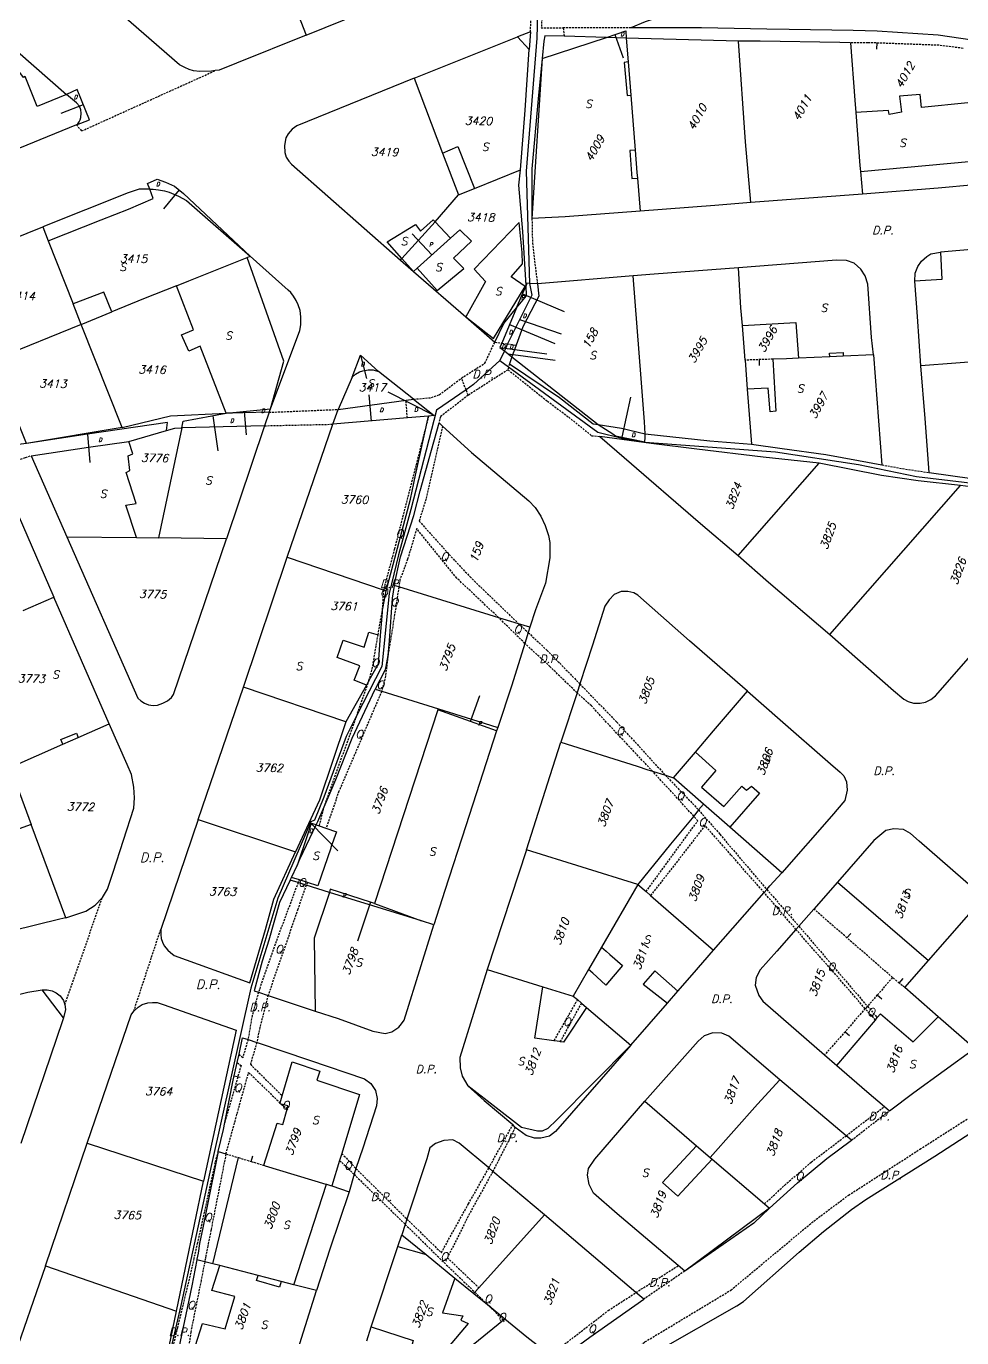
# Model space of a CAD drawing. Extents: x -334462 to -332769, y -29481 to -26664.
# Drawn here: x -333886.1 to -333769.2, y -29087.1 to -28923.2 of the extents above; entities that cross this region are included whole.
import ezdxf
from ezdxf.enums import TextEntityAlignment as Align

# ---------------------------------------------------------------- set-up
doc = ezdxf.new("R2010")
doc.units = 0
doc.header["$MEASUREMENT"] = 0
doc.linetypes.add('HIDDEN', pattern=[0.375, 0.25, -0.125])
for name, color, linetype in [('17', 7, 'CONTINUOUS'), ('18', 7, 'CONTINUOUS'), ('DP$DIVIDING$LINE', 7, 'CONTINUOUS'), ('EASEMENT$BOUNDA$', 7, 'CONTINUOUS'), ('ENC$$ST$$A$$TEXT', 7, 'CONTINUOUS'), ('ENCRO$$AREA$TEXT', 7, 'CONTINUOUS'), ('ENCROACHED$WALL', 7, 'CONTINUOUS'), ('MAP$SHEET$BOUND$', 7, 'CONTINUOUS'), ('PARCEL$BOUNDARY', 7, 'CONTINUOUS'), ('PARCEL$NUMBER', 7, 'CONTINUOUS'), ('STRUC$$FOOTPRINT', 7, 'CONTINUOUS')]:
    doc.layers.add(name, color=color, linetype=linetype)
doc.styles.add('ITALICT', font='ITALICT', dxfattribs={"height": 0.2})

msp = doc.modelspace()

# ---------------------------------------------------------------- linework, layer by layer
at = {"layer": '17', "color": 1, "linetype": 'Continuous'}
msp.add_line((-333776.99, -29042.79), (-333776.51, -29042.21), dxfattribs=at)
at = {"layer": '18', "color": 1, "linetype": 'Continuous'}
for p, q in [((-333779.79, -28925.34), (-333779.82, -28926.09)), ((-333794.49, -28964.9), (-333794.47, -28965.65)), ((-333783.52, -29037.14), (-333783.03, -29036.58)), ((-333779.73, -29044.27), (-333779.17, -29044.77)), ((-333783.76, -29048.86), (-333783.2, -29049.35)), ((-333860.08, -29054.37), (-333859.34, -29054.53)), ((-333857.97, -29065.07), (-333857.75, -29064.36))]:
    msp.add_line(p, q, dxfattribs=at)
at = {"layer": 'DP$DIVIDING$LINE', "color": 2, "linetype": 'HIDDEN'}
for p, q in [((-333818.98, -28923.45), (-333818.85, -28924.49)), ((-333810.51, -28923.46), (-333818.98, -28923.45)), ((-333827.51, -28962.7), (-333826.65, -28962.83)), ((-333826.65, -28962.83), (-333825.94, -28962.93)), ((-333825.94, -28962.93), (-333824.85, -28963.09)), ((-333825.87, -28966.17), (-333830.84, -28969.35)), ((-333825.79, -28965.81), (-333825.87, -28966.17)), ((-333825.7, -28965.41), (-333825.79, -28965.81)), ((-333831.11, -28968.67), (-333831.69, -28967.2)), ((-333830.84, -28969.35), (-333831.11, -28968.67)), ((-333855.7, -28971.48), (-333847.09, -28971.12)), ((-333838.45, -28972.19), (-333838.61, -28969.98)), ((-333856.3, -28973.16), (-333847.76, -28972.97)), ((-333843.24, -29004.99), (-333844.81, -29009.4)), ((-333844.81, -29009.4), (-333848.96, -29021.05)), ((-333789.89, -29036.1), (-333793.86, -29031.48)), ((-333793.54, -29031.1), (-333789.52, -29035.68)), ((-333783.63, -29061.86), (-333778.84, -29058.2)), ((-333782.96, -29062.42), (-333778.21, -29058.73)), ((-333828.27, -29065.89), (-333825.26, -29060.47)), ((-333844.87, -29065.96), (-333838.5, -29072.27)), ((-333845.11, -29066.68), (-333838.72, -29072.93)), ((-333809.89, -29081.45), (-333804.6, -29078.09)), ((-333803.79, -29078.78), (-333808.91, -29082.28))]:
    msp.add_line(p, q, dxfattribs=at)
at = {"layer": 'DP$DIVIDING$LINE', "color": 30, "linetype": 'HIDDEN'}
for p, q in [((-333881.24, -29045.47), (-333876.55, -29032.08)), ((-333872.63, -29046.3), (-333869.26, -29036.08))]:
    msp.add_line(p, q, dxfattribs=at)
at = {"layer": 'DP$DIVIDING$LINE', "color": 2, "linetype": 'HIDDEN'}
for points in [[(-333820.75, -28900.41), (-333820.65, -28905.9), (-333820.84, -28909.58), (-333821.56, -28920.39), (-333821.71, -28923.44), (-333818.98, -28923.45)], [(-333823.08, -28923.96), (-333822.72, -28917.3), (-333822.61, -28913.05)], [(-333822.88, -28947.28), (-333822.82, -28950.36), (-333822.2, -28955.41)], [(-333831.69, -28967.2), (-333828.76, -28965.34), (-333827.51, -28962.7)], [(-333825.87, -28966.17), (-333820.95, -28970.08), (-333818.29, -28972.09), (-333815.42, -28974.4), (-333814.39, -28974.5)], [(-333837.68, -28969.85), (-333835.44, -28969.64), (-333834.46, -28969.28), (-333832.32, -28967.69), (-333831.69, -28967.2)], [(-333830.84, -28969.35), (-333834.32, -28972.03), (-333834.49, -28972.81)], [(-333889.61, -28978.28), (-333886.16, -28977.12), (-333885.45, -28976.9)], [(-333779.17, -28978.04), (-333776.56, -28978.51), (-333773.23, -28979.02)], [(-333858.1, -29138.85), (-333850.14, -29132.88), (-333842.95, -29121.5), (-333839.68, -29116.38), (-333831.86, -29106.17), (-333822.81, -29098.81), (-333808.76, -29087.61), (-333798.03, -29081.15), (-333787.67, -29072.52), (-333783.33, -29069.29), (-333774.4, -29063.54), (-333767.31, -29059.01), (-333759.41, -29054.11), (-333749.33, -29046.7), (-333745, -29040.67), (-333740.39, -29034.14), (-333732.14, -29023.55), (-333726.84, -29016.83), (-333722.21, -29015.21), (-333721.49, -29011.53), (-333719.13, -29005.06), (-333710.67, -28993.6), (-333706.39, -28989.92)], [(-333823.34, -28999), (-333820.99, -29001.22), (-333816.89, -29005.41)], [(-333817.25, -29006.52), (-333820.62, -29003.26), (-333823.77, -29000.35)], [(-333857.05, -29043.92), (-333857.84, -29046.86), (-333858.35, -29049.84)], [(-333855.85, -29044.32), (-333856.88, -29048.33), (-333857.26, -29050.21)], [(-333824.97, -29060.84), (-333826.99, -29064.8), (-333827.77, -29066.31)], [(-333862.09, -29063.83), (-333862.47, -29065.2), (-333864.23, -29073.28), (-333864.68, -29075.26), (-333865.12, -29077.2), (-333865.62, -29079.4), (-333867.17, -29085.82), (-333867.52, -29087.28), (-333869.07, -29093.68), (-333869.24, -29094.39), (-333869.99, -29097.47)]]:
    msp.add_lwpolyline(points, dxfattribs=at)
at = {"layer": 'DP$DIVIDING$LINE', "color": 30, "linetype": 'HIDDEN'}
msp.add_lwpolyline([(-333879.8, -28935.55), (-333879.14, -28936.33), (-333862.45, -28928.79)], dxfattribs=at)
at = {"layer": 'EASEMENT$BOUNDA$', "color": 3, "linetype": 'HIDDEN'}
for p, q in [((-333841.43, -28993.66), (-333841.61, -28996.45)), ((-333842.11, -28999.27), (-333841.61, -28996.45)), ((-333823.77, -29000.35), (-333827.03, -28997.14)), ((-333824.54, -28997.9), (-333823.34, -28999)), ((-333802.67, -29021.93), (-333807.8, -29016.33)), ((-333806.2, -29016.83), (-333802.05, -29021.16)), ((-333848.96, -29021.05), (-333849.48, -29023.16)), ((-333851.94, -29029.9), (-333852.1, -29030.24)), ((-333850.93, -29030.22), (-333851.08, -29030.56)), ((-333789.52, -29035.68), (-333780.97, -29045.69)), ((-333817.2, -29044.86), (-333820.15, -29050)), ((-333819.33, -29050.11), (-333816.68, -29045.31)), ((-333779.96, -29047.42), (-333781.24, -29045.99)), ((-333780.97, -29045.69), (-333779.74, -29047.09)), ((-333854.2, -29057.9), (-333853.48, -29058.52)), ((-333846.62, -29064.08), (-333844.87, -29065.96)), ((-333846.91, -29064.94), (-333845.11, -29066.68)), ((-333830, -29081.42), (-333828.24, -29083.13)), ((-333828.24, -29083.13), (-333826.45, -29084.88))]:
    msp.add_line(p, q, dxfattribs=at)
for points in [[(-333835.8, -28971.97), (-333840.06, -28988.55), (-333841.43, -28993.66)], [(-333834.04, -28973.22), (-333836.12, -28982.32), (-333836.98, -28985.07), (-333832.49, -28990.04), (-333830.62, -28992.03), (-333824.54, -28997.9)], [(-333827.03, -28997.14), (-333832.28, -28992.19), (-333837.28, -28986.01), (-333838.41, -28989.83), (-333839.37, -28992.39), (-333839.51, -28993.3)], [(-333839.51, -28993.3), (-333840.04, -28996.76), (-333840.87, -29001.85)], [(-333843.24, -29004.99), (-333842.84, -29003.55), (-333842.11, -28999.27)], [(-333840.87, -29001.85), (-333841.17, -29004.42), (-333841.65, -29006.31)], [(-333816.89, -29005.41), (-333812.28, -29010.19), (-333806.2, -29016.83)], [(-333841.65, -29006.31), (-333845.47, -29015.26), (-333846.99, -29018.81), (-333848.62, -29023.45)], [(-333807.8, -29016.33), (-333810.99, -29012.96), (-333815.46, -29008.16), (-333817.25, -29006.52)], [(-333808.62, -29031.36), (-333805.33, -29026.84), (-333802.16, -29022.52), (-333802.67, -29021.93)], [(-333802.05, -29021.16), (-333799.4, -29024.2), (-333793.54, -29031.1)], [(-333793.86, -29031.48), (-333798.01, -29026.79), (-333801.27, -29023.1), (-333805.82, -29029), (-333808.07, -29031.84)], [(-333852.1, -29030.24), (-333854.84, -29037.59), (-333857.05, -29043.92)], [(-333851.08, -29030.56), (-333852.13, -29033.57), (-333855.85, -29044.32)], [(-333781.24, -29045.99), (-333785.54, -29041.03), (-333789.89, -29036.1)], [(-333858.35, -29049.84), (-333859.02, -29052.14), (-333859.48, -29051.65)], [(-333857.26, -29050.21), (-333858.06, -29052.93), (-333854.09, -29056.86)], [(-333859.71, -29052.7), (-333859.23, -29053.1), (-333861.26, -29060.19)], [(-333861.11, -29064.12), (-333858.28, -29053.95), (-333854.35, -29057.76)], [(-333793.82, -29070.38), (-333791.3, -29068.04), (-333787.98, -29065.15), (-333783.63, -29061.86)], [(-333861.11, -29064.12), (-333862.98, -29073.63), (-333863.38, -29075.63), (-333863.61, -29076.85), (-333863.68, -29077.19), (-333863.74, -29077.47), (-333863.76, -29077.6)], [(-333838.5, -29072.27), (-333834.2, -29076.47), (-333830.81, -29070.37), (-333828.27, -29065.89)], [(-333827.77, -29066.31), (-333830.68, -29071.59), (-333833.45, -29077.1), (-333829.5, -29080.86)], [(-333838.72, -29072.93), (-333834.39, -29077.19), (-333830, -29081.42)], [(-333863.76, -29077.6), (-333864.22, -29079.94), (-333865.51, -29086.39), (-333865.85, -29088.91)], [(-333820.58, -29089.28), (-333813.35, -29083.7), (-333809.89, -29081.45)]]:
    msp.add_lwpolyline(points, dxfattribs=at)
at = {"layer": 'ENC$$ST$$A$$TEXT', "color": 1, "linetype": 'Continuous'}
for p, q in [((-333812.52, -28924.28), (-333811.49, -28927.21)), ((-333878.95, -28933.05), (-333881.75, -28934.13)), ((-333866.97, -28943.69), (-333868.92, -28946.04)), ((-333835.38, -28951.81), (-333837.83, -28949.18)), ((-333824.04, -28956.67), (-333818.87, -28958.89)), ((-333825.67, -28960.51), (-333820.01, -28962.9)), ((-333824.42, -28959.89), (-333819.23, -28961.66)), ((-333844.29, -28964.33), (-333843.54, -28967.26)), ((-333826.88, -28963.38), (-333821.02, -28964.17)), ((-333825.85, -28964.16), (-333819.99, -28964.96)), ((-333842.93, -28972.57), (-333843.21, -28969.31)), ((-333835.09, -28971.87), (-333840.85, -28968.96)), ((-333811.59, -28974.59), (-333810.51, -28969.58)), ((-333862.75, -28971.91), (-333862.13, -28976.29)), ((-333858.85, -28971.38), (-333858.57, -28974.29)), ((-333850.45, -29022.85), (-333847.15, -29026.25)), ((-333843.07, -29032.68), (-333844.66, -29037.54))]:
    msp.add_line(p, q, dxfattribs=at)
at = {"layer": 'ENCRO$$AREA$TEXT', "color": 5, "linetype": 'Continuous'}
for p, q in [((-333878.42, -28974.22), (-333878.11, -28977.75)), ((-333830.54, -29010.11), (-333829.39, -29006.87))]:
    msp.add_line(p, q, dxfattribs=at)
at = {"layer": 'ENCROACHED$WALL', "color": 5, "linetype": 'Continuous'}
msp.add_line((-333834.62, -29008.67), (-333834.55, -29008.53), dxfattribs=at)
msp.add_lwpolyline([(-333868.53, -28973.74), (-333868.4, -28972.74), (-333878.42, -28974.22), (-333886.04, -28975.37)], dxfattribs=at)
at = {"layer": 'MAP$SHEET$BOUND$', "color": 6, "linetype": 'Continuous'}
for p, q in [((-333825.94, -28962.93), (-333826.33, -28963.8)), ((-333826.33, -28963.8), (-333826.88, -28965.01)), ((-333826.88, -28965.01), (-333825.79, -28965.81))]:
    msp.add_line(p, q, dxfattribs=at)
for points in [[(-333815.73, -28844.11), (-333819.18, -28862.79), (-333819.81, -28865.02), (-333820.44, -28869.94), (-333821.42, -28893.6), (-333822.27, -28924.73), (-333823.61, -28941.34), (-333823.2, -28955.37)], [(-333823.2, -28955.37), (-333822.9, -28956.85), (-333825.94, -28962.93)], [(-333826.88, -28965.01), (-333830.17, -28968.02), (-333831.11, -28968.67)], [(-333825.79, -28965.81), (-333814.65, -28973.98), (-333811.59, -28974.73), (-333808.79, -28975.22), (-333792.46, -28976.42), (-333782.09, -28977.99), (-333774.82, -28979.51), (-333764.67, -28980.71), (-333750.91, -28983.3), (-333745.25, -28984.74), (-333739.09, -28986.65), (-333732.47, -28986.88), (-333726, -28985.46), (-333704.86, -28983.81), (-333703.4, -28983.42), (-333701.76, -28982.57)], [(-333831.11, -28968.67), (-333834.79, -28971.22), (-333838.01, -28983.61), (-333839.54, -28989.27), (-333840.72, -28994.1), (-333841.65, -29003.24), (-333844.81, -29009.4)], [(-333844.81, -29009.4), (-333846.09, -29011.99), (-333848.9, -29019.58), (-333850.04, -29022.42), (-333850.51, -29022.65), (-333854.65, -29032.2), (-333857.99, -29043.41), (-333862.91, -29065.44), (-333866.76, -29083.05), (-333868.92, -29092.4), (-333869.67, -29094.87), (-333873.89, -29104.3), (-333875.12, -29108.09)]]:
    msp.add_lwpolyline(points, dxfattribs=at)
at = {"layer": 'PARCEL$BOUNDARY', "color": 7, "linetype": 'Continuous'}
for p, q in [((-333855.8, -28912.17), (-333851.1, -28924.35)), ((-333851.1, -28924.35), (-333838.75, -28919.36)), ((-333889.21, -28924.6), (-333881.02, -28931.76)), ((-333837.58, -28929.72), (-333824.67, -28924.58)), ((-333823.08, -28923.96), (-333824.67, -28924.58)), ((-333823.08, -28923.96), (-333823.24, -28926.17)), ((-333813.55, -28924.65), (-333818.85, -28924.49)), ((-333811.1, -28924.72), (-333813.55, -28924.65)), ((-333797.06, -28925.12), (-333811.1, -28924.72)), ((-333811.1, -28924.72), (-333810.86, -28927.7)), ((-333837.58, -28929.72), (-333834.04, -28939.12)), ((-333810.53, -28931.87), (-333809.98, -28938.73)), ((-333879.8, -28935.55), (-333895.15, -28941.85)), ((-333834.04, -28939.12), (-333832.04, -28944.31)), ((-333830.07, -28943.51), (-333824.33, -28941.19)), ((-333781.84, -28941.39), (-333781.59, -28944.22)), ((-333809.7, -28942.21), (-333809.37, -28946.35)), ((-333834.96, -28947.69), (-333832.04, -28944.31)), ((-333832.04, -28944.31), (-333830.07, -28943.51)), ((-333781.59, -28944.22), (-333795.55, -28945.26)), ((-333839.14, -28952.28), (-333834.96, -28947.69)), ((-333893.43, -28952.08), (-333883.98, -28948.3)), ((-333883.98, -28948.3), (-333883.31, -28950.07)), ((-333883.31, -28950.07), (-333880.19, -28957.94)), ((-333759.22, -28950.42), (-333771.82, -28951.47)), ((-333858.48, -28952.13), (-333858.1, -28951.98)), ((-333839.32, -28952.47), (-333839.14, -28952.28)), ((-333839.32, -28952.47), (-333837.68, -28953.89)), ((-333837.68, -28953.89), (-333831.13, -28959.54)), ((-333810.25, -28954.42), (-333822.2, -28955.41)), ((-333879.22, -28960.5), (-333880.19, -28957.94)), ((-333879.22, -28960.5), (-333875.38, -28958.92)), ((-333831.13, -28959.54), (-333827.51, -28962.7)), ((-333879.22, -28960.5), (-333890.23, -28964.99)), ((-333874.09, -28973.38), (-333879.22, -28960.5)), ((-333796.23, -28964.96), (-333796.59, -28960.65)), ((-333825.38, -28964.53), (-333825.7, -28965.41)), ((-333824.85, -28963.09), (-333825.38, -28964.53)), ((-333785.64, -28964.55), (-333789.58, -28964.72)), ((-333783.99, -28964.48), (-333785.64, -28964.55)), ((-333780.21, -28964.31), (-333783.99, -28964.48)), ((-333780.21, -28964.31), (-333779.17, -28978.04)), ((-333759.23, -28964.54), (-333774.27, -28965.68)), ((-333886.04, -28975.37), (-333890.23, -28964.99)), ((-333796.23, -28964.96), (-333795.98, -28968.57)), ((-333845.35, -28967.09), (-333847.09, -28971.12)), ((-333837.68, -28969.85), (-333842.06, -28966.37)), ((-333795.98, -28968.57), (-333795.46, -28975.48)), ((-333855.7, -28971.48), (-333855.54, -28971.06)), ((-333847.09, -28971.12), (-333838.61, -28969.98)), ((-333838.61, -28969.98), (-333837.68, -28969.85)), ((-333838.45, -28972.19), (-333847.76, -28972.97)), ((-333835.8, -28971.97), (-333838.45, -28972.19)), ((-333834.49, -28972.81), (-333834.04, -28973.22)), ((-333874.09, -28973.38), (-333886.04, -28975.37)), ((-333873.23, -28975.12), (-333868.53, -28973.74)), ((-333856.3, -28973.16), (-333866.62, -28973.4)), ((-333856.3, -28973.16), (-333861.04, -28987.29)), ((-333853.45, -28989.59), (-333847.76, -28972.97)), ((-333885.45, -28976.9), (-333880.99, -28987.05)), ((-333889.22, -28979.27), (-333882.6, -28994.58)), ((-333797.13, -28989.35), (-333787.01, -28977.84)), ((-333785.66, -28999.24), (-333769.34, -28980.63)), ((-333880.99, -28987.05), (-333872.28, -28987.13)), ((-333872.28, -28987.13), (-333869.53, -28987.16)), ((-333861.04, -28987.29), (-333869.53, -28987.16)), ((-333858.93, -29005.8), (-333853.45, -28989.59)), ((-333841.61, -28996.45), (-333841.1, -28993.78)), ((-333841.43, -28993.66), (-333841.1, -28993.78)), ((-333839.51, -28993.3), (-333840.08, -28993.12)), ((-333827.03, -28997.14), (-333839.51, -28993.3)), ((-333886.47, -28996.26), (-333882.6, -28994.58)), ((-333875.71, -29010.4), (-333882.6, -28994.58)), ((-333823.13, -28998.32), (-333824.54, -28997.9)), ((-333823.34, -28999), (-333823.77, -29000.35)), ((-333823.13, -28998.32), (-333823.34, -28999)), ((-333843.55, -29005.55), (-333846.12, -29010.17)), ((-333843.24, -29004.99), (-333843.55, -29005.55)), ((-333816.89, -29005.41), (-333817.25, -29006.52)), ((-333864.6, -29022.36), (-333858.93, -29005.8)), ((-333846.12, -29010.17), (-333858.93, -29005.8)), ((-333842.45, -29006.06), (-333841.65, -29006.31)), ((-333841.65, -29006.31), (-333834.55, -29008.53)), ((-333817.25, -29006.52), (-333819.26, -29012.68)), ((-333879.56, -29012.11), (-333875.71, -29010.4)), ((-333881.48, -29012.96), (-333879.56, -29012.11)), ((-333827.15, -29010.84), (-333827.29, -29011.26)), ((-333888.06, -29015.87), (-333881.48, -29012.96)), ((-333805.18, -29017.15), (-333802.45, -29013.94)), ((-333888.06, -29015.87), (-333885.43, -29022.99)), ((-333807.8, -29016.33), (-333806.2, -29016.83)), ((-333806.2, -29016.83), (-333805.18, -29017.15)), ((-333801.45, -29020.43), (-333805.18, -29017.15)), ((-333802.05, -29021.16), (-333802.67, -29021.93)), ((-333801.45, -29020.43), (-333802.05, -29021.16)), ((-333798.16, -29023.32), (-333801.45, -29020.43)), ((-333881.13, -29034.65), (-333885.43, -29022.99)), ((-333864.6, -29022.36), (-333869.26, -29036.08)), ((-333864.6, -29022.36), (-333852.42, -29026.41)), ((-333791.67, -29029), (-333798.16, -29023.32)), ((-333823.57, -29026.12), (-333828.49, -29041.08)), ((-333809.65, -29030.46), (-333823.57, -29026.12)), ((-333852.91, -29029.59), (-333852.22, -29028.09)), ((-333853.07, -29029.94), (-333852.91, -29029.59)), ((-333852.1, -29030.24), (-333853.07, -29029.94)), ((-333784.72, -29030.19), (-333787.64, -29033.56)), ((-333851.08, -29030.56), (-333852.1, -29030.24)), ((-333848.17, -29031.46), (-333851.08, -29030.56)), ((-333836.68, -29035.03), (-333848.17, -29031.46)), ((-333809.65, -29030.46), (-333814.21, -29038.29)), ((-333809.65, -29030.46), (-333808.62, -29031.36)), ((-333808.62, -29031.36), (-333808.07, -29031.84)), ((-333800.18, -29038.69), (-333793.86, -29031.48)), ((-333793.86, -29031.48), (-333793.54, -29031.1)), ((-333835.12, -29035.51), (-333836.68, -29035.03)), ((-333787.64, -29033.56), (-333789.52, -29035.68)), ((-333789.52, -29035.68), (-333789.89, -29036.1)), ((-333814.21, -29038.29), (-333815.8, -29041.08)), ((-333776.31, -29043.35), (-333773.34, -29039.98)), ((-333828.49, -29041.08), (-333821.53, -29043.24)), ((-333815.8, -29041.08), (-333817.71, -29044.42)), ((-333821.53, -29043.24), (-333817.71, -29044.42)), ((-333857.05, -29043.92), (-333855.85, -29044.32)), ((-333855.85, -29044.32), (-333849.98, -29046.28)), ((-333817.71, -29044.42), (-333817.2, -29044.86)), ((-333817.2, -29044.86), (-333816.68, -29045.31)), ((-333805.96, -29045.3), (-333804.65, -29043.8)), ((-333772.12, -29047.01), (-333776.31, -29043.35)), ((-333816.68, -29045.31), (-333816.05, -29045.84)), ((-333816.05, -29045.84), (-333810.54, -29050.55)), ((-333810.54, -29050.55), (-333805.96, -29045.3)), ((-333780.97, -29045.69), (-333781.24, -29045.99)), ((-333767.59, -29050.96), (-333772.12, -29047.01)), ((-333858.35, -29049.84), (-333857.26, -29050.21)), ((-333859.71, -29052.7), (-333859.48, -29051.65)), ((-333786.32, -29051.77), (-333784.78, -29053.1)), ((-333783.63, -29061.86), (-333791.91, -29054.87)), ((-333808.79, -29057.53), (-333802.3, -29063.12)), ((-333778.84, -29058.2), (-333778.21, -29058.73)), ((-333824.97, -29060.84), (-333825.26, -29060.47)), ((-333883.66, -29078.12), (-333878.47, -29062.77)), ((-333878.47, -29062.77), (-333863.92, -29067.54)), ((-333782.96, -29062.42), (-333783.63, -29061.86)), ((-333862.09, -29063.83), (-333861.11, -29064.12)), ((-333802.3, -29063.12), (-333800.63, -29064.56)), ((-333800.63, -29064.56), (-333800.38, -29064.77)), ((-333856.5, -29065.52), (-333856.4, -29065.55)), ((-333844.87, -29065.96), (-333845.11, -29066.68)), ((-333827.77, -29066.31), (-333828.27, -29065.89)), ((-333800.38, -29064.77), (-333793.82, -29070.38)), ((-333867.3, -29083.77), (-333863.92, -29067.54)), ((-333845.11, -29066.68), (-333845.72, -29068.85)), ((-333821.3, -29071.75), (-333827.77, -29066.31)), ((-333847.88, -29068.13), (-333845.72, -29068.85)), ((-333793.82, -29070.38), (-333793.2, -29070.9)), ((-333838.5, -29072.27), (-333838.72, -29072.93)), ((-333829.5, -29080.86), (-333821.3, -29071.75)), ((-333809.89, -29081.45), (-333821.3, -29071.75)), ((-333839.63, -29075.7), (-333839.15, -29074.23)), ((-333838.72, -29072.93), (-333839.15, -29074.23)), ((-333839.15, -29074.23), (-333836.11, -29076.71)), ((-333842.95, -29085.75), (-333839.63, -29075.7)), ((-333863.76, -29077.6), (-333864.75, -29077.35)), ((-333862.77, -29077.85), (-333863.76, -29077.6)), ((-333836.11, -29076.71), (-333832.51, -29079.65)), ((-333883.66, -29078.12), (-333867.3, -29083.77)), ((-333861.86, -29078.09), (-333862.77, -29077.85)), ((-333857.08, -29079.33), (-333861.86, -29078.09)), ((-333854.2, -29080.07), (-333857.08, -29079.33)), ((-333803.79, -29078.78), (-333804.6, -29078.09)), ((-333852.64, -29080.47), (-333854.2, -29080.07)), ((-333849.81, -29081.21), (-333852.64, -29080.47)), ((-333832.51, -29079.65), (-333830.14, -29081.58)), ((-333830, -29081.42), (-333829.5, -29080.86)), ((-333853.41, -29092.6), (-333849.81, -29081.21)), ((-333830.14, -29081.58), (-333830, -29081.42)), ((-333830.14, -29081.58), (-333828.24, -29083.13)), ((-333808.91, -29082.28), (-333809.89, -29081.45)), ((-333828.24, -29083.13), (-333826.28, -29084.74)), ((-333843.53, -29087.5), (-333842.95, -29085.75))]:
    msp.add_line(p, q, dxfattribs=at)
at = {"layer": 'PARCEL$BOUNDARY', "color": 2, "linetype": 'HIDDEN'}
for p, q in [((-333792.78, -28964.84), (-333796.23, -28964.96)), ((-333861.11, -29064.12), (-333859.55, -29064.59))]:
    msp.add_line(p, q, dxfattribs=at)
at = {"layer": 'PARCEL$BOUNDARY', "color": 7, "linetype": 'Continuous'}
for points in [[(-333751.65, -28914.99), (-333754.01, -28915.5), (-333754.87, -28912.83), (-333757.89, -28904.2), (-333760.94, -28905.29), (-333767.29, -28907.64), (-333776.68, -28911.12), (-333786.03, -28914.56), (-333795.3, -28918), (-333805.13, -28921.49), (-333808.73, -28922.71), (-333810.51, -28923.46)], [(-333862.45, -28928.79), (-333862.92, -28928.86), (-333864.38, -28928.9), (-333865.17, -28928.82), (-333865.71, -28928.67), (-333866.25, -28928.42), (-333866.9, -28928.05), (-333875.85, -28920.32)], [(-333747.46, -28927.11), (-333753.83, -28926.29), (-333756.84, -28925.85), (-333760.99, -28925.65), (-333762.36, -28925.67), (-333763.94, -28925.56), (-333772.13, -28924.37), (-333779.75, -28923.85), (-333782.73, -28923.77), (-333790.74, -28923.67), (-333793.52, -28923.62), (-333801.68, -28923.44), (-333810.51, -28923.46)], [(-333851.1, -28924.35), (-333859.81, -28927.87), (-333861.98, -28928.72), (-333862.45, -28928.79)], [(-333818.85, -28924.49), (-333821.25, -28924.43), (-333821.4, -28925.12), (-333821.61, -28927.28)], [(-333795.55, -28945.26), (-333796.18, -28937.68), (-333797.06, -28925.12)], [(-333783.08, -28925.31), (-333784.41, -28925.27), (-333794.35, -28925.12), (-333797.06, -28925.12)], [(-333783.08, -28925.31), (-333782.53, -28932.47), (-333782.41, -28934.03)], [(-333824.33, -28941.19), (-333823.74, -28933.75), (-333823.24, -28926.17)], [(-333821.61, -28927.28), (-333822.11, -28932.3), (-333822.91, -28941.05), (-333822.88, -28947.28)], [(-333810.86, -28927.7), (-333810.69, -28929.77), (-333810.53, -28931.87)], [(-333837.58, -28929.72), (-333852.27, -28935.68), (-333852.82, -28936.11), (-333853.35, -28936.69), (-333853.63, -28937.19), (-333853.81, -28938.14), (-333853.76, -28939.02), (-333853.57, -28939.61), (-333853.26, -28940.09), (-333852.93, -28940.46), (-333839.32, -28952.47)], [(-333879.8, -28935.55), (-333879.64, -28935.43), (-333879.45, -28935.2), (-333879.33, -28934.92), (-333879.24, -28934.63), (-333879.19, -28934.12), (-333879.24, -28933.7), (-333879.42, -28933.25), (-333879.78, -28932.83), (-333881.02, -28931.76)], [(-333782.41, -28934.03), (-333781.91, -28940.63), (-333781.84, -28941.39)], [(-333809.98, -28938.73), (-333809.76, -28941.5), (-333809.7, -28942.21)], [(-333823.6, -28955.64), (-333824.01, -28948.87), (-333824.51, -28943.1), (-333824.33, -28941.19)], [(-333767.58, -28943.08), (-333772.11, -28943.46), (-333781.59, -28944.22)], [(-333870.64, -28943.61), (-333871.94, -28943.62), (-333873.32, -28944.08), (-333883.98, -28948.3)], [(-333870.64, -28943.61), (-333870.22, -28943.61), (-333869.56, -28943.69), (-333868.79, -28943.83), (-333868.22, -28943.99), (-333867.03, -28944.49), (-333866.05, -28945.03), (-333858.1, -28951.98)], [(-333809.37, -28946.35), (-333818.72, -28947.05), (-333822.88, -28947.28)], [(-333795.55, -28945.26), (-333800.02, -28945.63), (-333809.37, -28946.35)], [(-333775.05, -28955.08), (-333774.98, -28954.09), (-333774.65, -28953.25), (-333774.21, -28952.59), (-333773.55, -28952.01), (-333773.04, -28951.7), (-333771.82, -28951.47)], [(-333867.3, -28955.67), (-333865.76, -28955.06), (-333858.48, -28952.13)], [(-333855.54, -28971.06), (-333851.88, -28961.27), (-333851.76, -28960.53), (-333851.75, -28959.54), (-333851.85, -28958.74), (-333852.07, -28958.07), (-333852.32, -28957.51), (-333852.66, -28956.95), (-333853.01, -28956.53), (-333853.32, -28956.22), (-333858.1, -28951.98)], [(-333780.21, -28964.31), (-333780.47, -28962.14), (-333780.91, -28955.49), (-333781.24, -28954.43), (-333781.79, -28953.61), (-333782.63, -28952.84), (-333783.58, -28952.51), (-333784.84, -28952.46), (-333797.09, -28953.42)], [(-333797.09, -28953.42), (-333807.61, -28954.23), (-333810.25, -28954.42)], [(-333808.72, -28974.17), (-333808.83, -28972.67), (-333809.24, -28967.25), (-333810.25, -28954.42)], [(-333796.59, -28960.65), (-333796.77, -28958.43), (-333797.09, -28953.42)], [(-333867.3, -28955.67), (-333871.42, -28957.32), (-333875.38, -28958.92)], [(-333822.2, -28955.41), (-333822.02, -28956.98), (-333824.02, -28960.81), (-333824.85, -28963.09)], [(-333824.79, -28958.43), (-333823.54, -28956.91), (-333823.6, -28955.64)], [(-333774.27, -28965.68), (-333774.72, -28959.52), (-333775.05, -28955.08)], [(-333827.51, -28962.7), (-333826.4, -28960.37), (-333824.79, -28958.43)], [(-333845.35, -28967.09), (-333844.91, -28966.73), (-333844.44, -28966.44), (-333844.03, -28966.28), (-333843.34, -28966.18), (-333842.72, -28966.19), (-333842.06, -28966.37)], [(-333825.7, -28965.41), (-333819.43, -28969.62), (-333815.25, -28972.91), (-333814.59, -28973.01)], [(-333789.58, -28964.72), (-333791.08, -28964.79), (-333792.78, -28964.84)], [(-333773.23, -28979.02), (-333773.76, -28972.25), (-333774.27, -28965.68)], [(-333874.09, -28973.38), (-333868.05, -28971.91), (-333861.07, -28971.59)], [(-333855.7, -28971.48), (-333858.99, -28971.56), (-333860.29, -28971.57), (-333861.07, -28971.59)], [(-333841.1, -28993.78), (-333838.06, -28982.32), (-333837.41, -28979.32), (-333835.8, -28971.97)], [(-333840.08, -28993.12), (-333839.3, -28989.54), (-333837.65, -28984.36), (-333836.83, -28981.31), (-333835.42, -28976.21), (-333834.49, -28972.81)], [(-333868.53, -28973.74), (-333867.48, -28973.46), (-333866.62, -28973.4)], [(-333834.04, -28973.22), (-333830.42, -28976.52), (-333823.27, -28982.55), (-333822.49, -28983.36), (-333821.79, -28984.45), (-333821.21, -28985.61), (-333820.8, -28986.85), (-333820.66, -28987.75), (-333820.63, -28989.65), (-333821.18, -28992.82), (-333822.43, -28996.17), (-333823.13, -28998.32)], [(-333814.59, -28973.01), (-333811.68, -28973.47), (-333808.72, -28974.17)], [(-333787.01, -28977.84), (-333793.97, -28977.1), (-333802.28, -28976.09), (-333808, -28975.36), (-333814.39, -28974.5)], [(-333814.39, -28974.5), (-333811.35, -28977.12), (-333801.82, -28985.38), (-333797.13, -28989.35)], [(-333808.72, -28974.17), (-333800.65, -28975.03), (-333795.46, -28975.48)], [(-333886.04, -28975.37), (-333886.71, -28975.45), (-333890.64, -28975.9)], [(-333885.45, -28976.9), (-333878.28, -28975.85), (-333873.23, -28975.12)], [(-333795.46, -28975.48), (-333791.62, -28976.01), (-333786.14, -28976.75), (-333782.07, -28977.48), (-333779.17, -28978.04)], [(-333769.34, -28980.63), (-333774.61, -28980.02), (-333779.19, -28979.39), (-333787.01, -28977.84)], [(-333773.23, -28979.02), (-333767.93, -28979.75), (-333764.46, -28980.17), (-333760.04, -28981.01), (-333756.74, -28981.7)], [(-333752.28, -28983.88), (-333753.82, -28983.58), (-333758.57, -28982.55), (-333763.55, -28981.4), (-333765.58, -28981.13), (-333769.34, -28980.63)], [(-333785.66, -28999.24), (-333777.7, -29006.23), (-333776.41, -29007.33), (-333775.86, -29007.61), (-333775.21, -29007.83), (-333774.36, -29007.81), (-333773.69, -29007.71), (-333773.03, -29007.37), (-333772.45, -29006.91), (-333752.28, -28983.88)], [(-333880.99, -28987.05), (-333872.13, -29007.19), (-333871.74, -29007.54), (-333871.29, -29007.83), (-333870.8, -29008.02), (-333870.22, -29008.12), (-333869.66, -29008.08), (-333868.98, -29007.83), (-333868.42, -29007.52), (-333867.92, -29007.12), (-333867.68, -29006.74), (-333861.04, -28987.29)], [(-333853.45, -28989.59), (-333841.47, -28993.65), (-333841.43, -28993.66)], [(-333797.13, -28989.35), (-333793.33, -28992.72), (-333785.66, -28999.24)], [(-333840.08, -28993.12), (-333840.36, -28994.72), (-333840.74, -29000.04), (-333840.87, -29001.85)], [(-333795.95, -29006.32), (-333803.21, -29000.01), (-333809.65, -28994.34), (-333810.13, -28994.04), (-333810.9, -28993.88), (-333811.72, -28993.88), (-333812.59, -28994.26), (-333813.23, -28994.9), (-333813.79, -28995.71), (-333815.32, -29000.59), (-333816.89, -29005.41)], [(-333841.61, -28996.45), (-333841.86, -28999.35), (-333842.11, -29002.94), (-333843.24, -29004.99)], [(-333824.54, -28997.9), (-333826.49, -28997.31), (-333827.03, -28997.14)], [(-333823.77, -29000.35), (-333825.41, -29005.56), (-333827.15, -29010.84)], [(-333840.87, -29001.85), (-333841.15, -29003.22), (-333841.25, -29003.72), (-333842.45, -29006.06)], [(-333848.96, -29021.05), (-333847.95, -29018.73), (-333847.39, -29017.36), (-333845.33, -29012.18), (-333842.45, -29006.06)], [(-333802.45, -29013.94), (-333800.18, -29011.28), (-333795.95, -29006.32)], [(-333795.95, -29006.32), (-333791.86, -29009.91), (-333785.59, -29015.41), (-333784.38, -29016.42), (-333783.93, -29016.91), (-333783.58, -29017.65), (-333783.49, -29018.67), (-333783.79, -29019.99), (-333785.44, -29021.94), (-333791.67, -29029)], [(-333834.55, -29008.53), (-333830.43, -29009.81), (-333827.15, -29010.84)], [(-333876.55, -29032.08), (-333875.9, -29031.06), (-333875.19, -29028.92), (-333872.62, -29020.95), (-333872.56, -29019.64), (-333872.62, -29018.3), (-333872.93, -29016.74), (-333873.46, -29015.5), (-333875.71, -29010.4)], [(-333846.12, -29010.17), (-333849.44, -29019.94), (-333852.42, -29026.41)], [(-333827.29, -29011.26), (-333831.14, -29023.15), (-333833.75, -29031.24), (-333835.12, -29035.51)], [(-333823.57, -29026.12), (-333820.62, -29016.86), (-333819.26, -29012.68)], [(-333819.26, -29012.68), (-333809.73, -29015.69), (-333808.39, -29016.15), (-333807.8, -29016.33)], [(-333849.84, -29023.03), (-333849.64, -29022.62), (-333848.96, -29021.05)], [(-333802.67, -29021.93), (-333805.56, -29025.43), (-333809.65, -29030.46)], [(-333852.22, -29028.09), (-333851.87, -29027.32), (-333850.62, -29024.69), (-333850.62, -29024.68), (-333849.84, -29023.03)], [(-333766.43, -29032.1), (-333774.48, -29025.04), (-333775.6, -29024.09), (-333776.44, -29023.6), (-333777.65, -29023.53), (-333778.66, -29023.72), (-333780.15, -29024.97), (-333784.72, -29030.19)], [(-333869.26, -29036.08), (-333869.25, -29036.73), (-333869.2, -29037.21), (-333869.05, -29037.68), (-333868.82, -29038.12), (-333868.39, -29038.66), (-333868.04, -29038.98), (-333867.57, -29039.34), (-333858.11, -29042.77), (-333856.19, -29036.11), (-333855.15, -29032.29), (-333852.42, -29026.41)], [(-333853.07, -29029.94), (-333854.41, -29032.72), (-333855.76, -29037.42), (-333856.58, -29040.05), (-333857.57, -29043.74), (-333857.05, -29043.92)], [(-333793.54, -29031.1), (-333793.14, -29030.65), (-333791.67, -29029)], [(-333808.07, -29031.84), (-333805.83, -29033.79), (-333800.18, -29038.69)], [(-333881.13, -29034.65), (-333878.61, -29033.81), (-333877.46, -29033.06), (-333876.55, -29032.08)], [(-333773.34, -29039.98), (-333768.57, -29034.57), (-333766.43, -29032.1)], [(-333881.13, -29034.65), (-333881.86, -29034.79), (-333887.79, -29036.25), (-333891.07, -29037.15), (-333892.38, -29037.46), (-333893.02, -29037.43)], [(-333849.98, -29046.28), (-333847.11, -29047.23), (-333842.76, -29048.81), (-333841.23, -29049.1), (-333840.39, -29048.86), (-333839.53, -29048.29), (-333839.19, -29047.86), (-333838.86, -29047.42), (-333836.72, -29040.58), (-333835.12, -29035.51)], [(-333789.89, -29036.1), (-333792.28, -29038.81), (-333794.35, -29041.14), (-333794.85, -29042.1), (-333794.97, -29043.05), (-333794.53, -29044.32), (-333794.03, -29045.06), (-333786.32, -29051.77)], [(-333804.65, -29043.8), (-333802.86, -29041.74), (-333800.18, -29038.69)], [(-333828.49, -29041.08), (-333831.87, -29052.08), (-333831.86, -29053.36), (-333831.59, -29054.43), (-333830.88, -29055.62)], [(-333903.88, -29048.44), (-333885.87, -29043.93), (-333884.09, -29043.63)], [(-333884.09, -29043.63), (-333883.44, -29043.63), (-333882.81, -29043.75), (-333882.31, -29044.02), (-333881.84, -29044.38), (-333881.43, -29044.95), (-333881.24, -29045.47)], [(-333881.24, -29045.47), (-333881.16, -29046.07), (-333881.43, -29047.11)], [(-333878.47, -29062.77), (-333872.94, -29046.75), (-333872.63, -29046.3)], [(-333872.63, -29046.3), (-333872.1, -29045.79), (-333871.58, -29045.48), (-333870.89, -29045.24), (-333870.28, -29045.21), (-333869.7, -29045.22), (-333868.96, -29045.46), (-333859.82, -29048.68), (-333863.92, -29067.54)], [(-333881.43, -29047.11), (-333881.53, -29047.51), (-333886.75, -29062.83)], [(-333859.48, -29051.65), (-333859.03, -29049.61), (-333858.35, -29049.84)], [(-333791.91, -29054.87), (-333798.3, -29049.42), (-333799.14, -29049.06), (-333800.28, -29049.02), (-333801.35, -29049.38), (-333802.12, -29050.03), (-333808.79, -29057.53)], [(-333857.26, -29050.21), (-333857.21, -29050.22), (-333850.68, -29052.42), (-333843.82, -29054.74), (-333843.03, -29055.33), (-333842.43, -29056.21), (-333842.24, -29057.21), (-333842.31, -29058.12), (-333844, -29063.41), (-333844.87, -29065.96)], [(-333810.54, -29050.55), (-333819.94, -29061.31), (-333820.69, -29061.9), (-333821.76, -29062.15), (-333822.55, -29062.15), (-333823.59, -29061.85), (-333824.97, -29060.84)], [(-333778.21, -29058.73), (-333775.18, -29056.46), (-333767.59, -29050.96)], [(-333861.26, -29060.19), (-333860.2, -29054.92), (-333859.71, -29052.7)], [(-333784.78, -29053.1), (-333781.04, -29056.33), (-333778.84, -29058.2)], [(-333830.88, -29055.62), (-333828.85, -29057.46), (-333825.26, -29060.47)], [(-333800.63, -29064.56), (-333794.7, -29057.92), (-333791.91, -29054.87)], [(-333804.6, -29078.09), (-333812.24, -29071.61), (-333815.19, -29069.04), (-333815.74, -29067.95), (-333815.95, -29066.78), (-333815.81, -29065.96), (-333815.02, -29064.8), (-333808.79, -29057.53)], [(-333838.63, -29118.83), (-333838.28, -29118.47), (-333830.79, -29107.42), (-333826.28, -29103.8), (-333819.06, -29098.02), (-333811.95, -29092.35), (-333808.46, -29089.54), (-333807.06, -29088.7), (-333797.28, -29083.1), (-333796.46, -29082.55), (-333789.5, -29076.4), (-333786.46, -29073.81), (-333782.97, -29071.06), (-333781.15, -29069.84), (-333772.55, -29064.4), (-333764.96, -29059.51)], [(-333862.09, -29063.83), (-333861.43, -29061.07), (-333861.26, -29060.19)], [(-333828.27, -29065.89), (-333831.97, -29062.78), (-333832.78, -29062.38), (-333833.88, -29062.46), (-333834.93, -29062.82), (-333835.62, -29063.39), (-333836.02, -29064.73), (-333838.5, -29072.27)], [(-333793.2, -29070.9), (-333789.71, -29067.75), (-333786.03, -29064.71), (-333782.96, -29062.42)], [(-333862.09, -29063.83), (-333863.54, -29071.07), (-333864, -29073.36), (-333864.4, -29075.34), (-333864.59, -29076.55), (-333864.66, -29076.91), (-333864.74, -29077.29), (-333864.75, -29077.35)], [(-333856.4, -29065.55), (-333856.21, -29065.61), (-333848.63, -29067.89), (-333848.57, -29067.91)], [(-333845.72, -29068.85), (-333848.14, -29076.05), (-333849.81, -29081.21)], [(-333848.57, -29067.91), (-333848.03, -29068.08), (-333847.88, -29068.13)], [(-333793.2, -29070.9), (-333795.16, -29072.78), (-333803.79, -29078.78)], [(-333864.75, -29077.35), (-333865.37, -29080.62), (-333867.03, -29088.57)], [(-333883.66, -29078.12), (-333887.85, -29090.29), (-333888.01, -29091.15), (-333887.96, -29092.07), (-333887.71, -29092.89), (-333887.33, -29093.52), (-333886.84, -29094.01), (-333886.33, -29094.37), (-333885.1, -29094.95), (-333872.82, -29099.58)], [(-333819.68, -29089.98), (-333815.63, -29087.02), (-333808.91, -29082.28)], [(-333872.82, -29099.58), (-333869.14, -29092.59), (-333867.3, -29083.77)], [(-333826.28, -29084.74), (-333823.53, -29086.98), (-333820.58, -29089.28)]]:
    msp.add_lwpolyline(points, dxfattribs=at)
at = {"layer": 'PARCEL$BOUNDARY', "color": 2, "linetype": 'HIDDEN'}
for points in [[(-333769.01, -28926.01), (-333772, -28925.63), (-333780.89, -28925.3), (-333783.08, -28925.31)], [(-333777.82, -29042.1), (-333783.52, -29037.14), (-333787.64, -29033.56)], [(-333777.82, -29042.1), (-333779.73, -29044.27), (-333780.92, -29045.63), (-333780.97, -29045.69)], [(-333776.31, -29043.35), (-333776.99, -29042.79), (-333777.82, -29042.1)], [(-333781.24, -29045.99), (-333783.76, -29048.86), (-333786.32, -29051.77)], [(-333859.55, -29064.59), (-333857.97, -29065.07), (-333856.5, -29065.52)]]:
    msp.add_lwpolyline(points, dxfattribs=at)
at = {"layer": 'STRUC$$FOOTPRINT', "color": 1, "linetype": 'Continuous'}
for p, q in [((-333824.67, -28924.58), (-333823.24, -28926.17)), ((-333821.61, -28927.28), (-333813.55, -28924.65)), ((-333821.61, -28927.28), (-333822.88, -28947.28)), ((-333781.84, -28941.39), (-333767.82, -28940.12)), ((-333833.07, -28949.72), (-333834.96, -28947.69)), ((-333837.24, -28953.49), (-333833.07, -28949.72)), ((-333837.68, -28953.89), (-333839.14, -28952.28)), ((-333837.68, -28953.89), (-333837.24, -28953.49)), ((-333824.79, -28958.43), (-333823.6, -28955.64)), ((-333822.2, -28955.41), (-333823.2, -28955.37)), ((-333831.13, -28959.54), (-333827.67, -28962.25)), ((-333824.79, -28958.43), (-333826.65, -28962.83)), ((-333826.33, -28963.8), (-333825.38, -28964.53)), ((-333825.38, -28964.53), (-333814.59, -28973.01)), ((-333861.07, -28971.59), (-333855.54, -28971.06)), ((-333847.76, -28972.97), (-333847.09, -28971.12)), ((-333855.7, -28971.48), (-333856.3, -28973.16)), ((-333866.62, -28973.4), (-333869.53, -28987.16)), ((-333834.62, -29008.67), (-333842.55, -29032.85)), ((-333849.84, -29023.03), (-333849.48, -29023.16)), ((-333849.48, -29023.16), (-333848.62, -29023.45)), ((-333851.94, -29029.9), (-333852.91, -29029.59)), ((-333850.93, -29030.22), (-333851.94, -29029.9)), ((-333784.72, -29030.19), (-333773.34, -29039.98)), ((-333842.55, -29032.85), (-333836.68, -29035.03)), ((-333881.43, -29047.11), (-333884.09, -29043.63)), ((-333784.78, -29053.1), (-333779.96, -29047.42)), ((-333779.96, -29047.42), (-333779.74, -29047.09)), ((-333854.35, -29057.76), (-333854.09, -29056.86)), ((-333862.77, -29077.85), (-333859.55, -29064.59)), ((-333846.62, -29064.08), (-333846.91, -29064.94)), ((-333846.91, -29064.94), (-333847.88, -29068.13)), ((-333852.64, -29080.47), (-333848.57, -29067.91)), ((-333793.2, -29070.9), (-333803.79, -29078.78)), ((-333839.63, -29075.7), (-333836.11, -29076.71)), ((-333826.45, -29084.88), (-333826.28, -29084.74))]:
    msp.add_line(p, q, dxfattribs=at)
for points in [[(-333881.02, -28931.76), (-333884.72, -28933.29), (-333886.22, -28929.51), (-333886.42, -28929.63), (-333889.93, -28924.91)], [(-333813.55, -28924.65), (-333811.17, -28923.81), (-333811.1, -28924.72)], [(-333810.86, -28927.7), (-333811.37, -28927.77), (-333811, -28931.88), (-333810.53, -28931.87)], [(-333879.8, -28935.55), (-333878.18, -28934.94), (-333878.18, -28934.92), (-333879.72, -28931.16), (-333881.02, -28931.76)], [(-333768.43, -28932.81), (-333774.22, -28933.38), (-333774.38, -28931.76), (-333776.95, -28931.98), (-333776.69, -28933.99), (-333778.24, -28934.26), (-333778.32, -28933.76), (-333782.41, -28934.03)], [(-333834.04, -28939.12), (-333832.13, -28938.29), (-333830.07, -28943.51)], [(-333809.98, -28938.73), (-333810.63, -28938.79), (-333810.38, -28942.28), (-333809.7, -28942.21)], [(-333870.64, -28943.61), (-333870.91, -28942.88), (-333869.71, -28942.36), (-333868.68, -28942.71), (-333867.53, -28943.22), (-333866.42, -28944.16), (-333858.1, -28951.98)], [(-333883.31, -28950.07), (-333876.69, -28947.42), (-333873.3, -28946.1), (-333870.2, -28944.76), (-333870.64, -28943.61)], [(-333839.14, -28952.28), (-333840.98, -28950.19), (-333837.44, -28948), (-333836.79, -28948.86), (-333835.24, -28947.42), (-333834.96, -28947.69)], [(-333827.67, -28962.25), (-333823.74, -28955.78), (-333825.48, -28954.56), (-333824.07, -28952.91), (-333824.12, -28951.53), (-333824.48, -28947.75), (-333830.09, -28953.61), (-333828.67, -28955.12), (-333831.13, -28959.54)], [(-333837.24, -28953.49), (-333834.74, -28956.27), (-333831.38, -28953.52), (-333832.69, -28952.21), (-333830.45, -28950.1), (-333831.88, -28948.68), (-333833.07, -28949.72)], [(-333771.82, -28951.47), (-333771.66, -28954.9), (-333775.05, -28955.08)], [(-333855.54, -28971.06), (-333853.9, -28965.09), (-333858.48, -28952.13)], [(-333875.38, -28958.92), (-333876.38, -28956.47), (-333880.19, -28957.94)], [(-333861.07, -28971.59), (-333864.34, -28963.23), (-333865.76, -28963.86), (-333866.68, -28961.79), (-333865.18, -28961.19), (-333867.3, -28955.67)], [(-333823.2, -28955.37), (-333823.5, -28955.36), (-333823.6, -28955.64)], [(-333796.59, -28960.65), (-333789.89, -28960.24), (-333789.58, -28964.72)], [(-333826.65, -28962.83), (-333826.88, -28963.38), (-333826.33, -28963.8)], [(-333845.35, -28967.09), (-333844.29, -28964.33), (-333842.06, -28966.37)], [(-333785.64, -28964.55), (-333785.69, -28964.07), (-333783.98, -28964.02), (-333783.99, -28964.48)], [(-333792.78, -28964.84), (-333792.41, -28971.35), (-333793.1, -28971.4), (-333793.35, -28968.45), (-333795.98, -28968.57)], [(-333837.68, -28969.85), (-333835.09, -28971.87), (-333835.8, -28971.97)], [(-333866.62, -28973.4), (-333866.46, -28972.6), (-333861.07, -28971.59)], [(-333814.59, -28973.01), (-333812.79, -28974.18), (-333812.45, -28974.41), (-333808.77, -28975.18), (-333808.74, -28974.63), (-333808.72, -28974.17)], [(-333872.28, -28987.13), (-333873.62, -28983.1), (-333872.34, -28982.88), (-333873.6, -28979), (-333873.13, -28978.77), (-333873.35, -28976.93), (-333872.73, -28976.67), (-333873.23, -28975.12)], [(-333843.55, -29005.55), (-333845.11, -29004.94), (-333844.39, -29003.15), (-333847.22, -29002.13), (-333846.46, -28999.93), (-333843.84, -29000.81), (-333843.26, -28998.93), (-333842.11, -28999.27)], [(-333827.29, -29011.26), (-333830.54, -29010.11), (-333834.62, -29008.67)], [(-333881.48, -29012.96), (-333881.74, -29012.37), (-333879.8, -29011.55), (-333879.56, -29012.11)], [(-333802.45, -29013.94), (-333799.91, -29016.23), (-333801.7, -29018.3), (-333798.9, -29020.72), (-333796.65, -29018.17), (-333796.07, -29018.68), (-333795.46, -29018.18), (-333794.44, -29019.06), (-333798.16, -29023.32)], [(-333885.43, -29022.99), (-333889.54, -29024.43), (-333891.86, -29017.76), (-333899.61, -29021.58)], [(-333849.84, -29023.03), (-333850.27, -29022.9), (-333850.45, -29022.85), (-333850.94, -29024.28), (-333852.22, -29028.09)], [(-333848.62, -29023.45), (-333847.31, -29023.89), (-333847.99, -29025.87), (-333848.01, -29025.92), (-333849.63, -29030.64), (-333850.93, -29030.22)], [(-333848.17, -29031.46), (-333850.08, -29037.18), (-333849.98, -29046.28)], [(-333842.55, -29032.85), (-333843.07, -29032.68), (-333848.09, -29031.04), (-333848.17, -29031.46)], [(-333814.21, -29038.29), (-333813.62, -29038.8), (-333813.14, -29039.22), (-333813.13, -29039.23), (-333811.56, -29040.58), (-333813.66, -29043.03), (-333814.77, -29042.02), (-333815.26, -29041.56), (-333815.8, -29041.08)], [(-333804.65, -29043.8), (-333807.51, -29041.24), (-333809, -29042.94), (-333805.96, -29045.3)], [(-333820.15, -29050), (-333822.53, -29049.68), (-333821.53, -29043.24)], [(-333816.05, -29045.84), (-333818.94, -29050.16), (-333819.33, -29050.11)], [(-333779.74, -29047.09), (-333779.35, -29046.62), (-333775.24, -29050.11), (-333772.12, -29047.01)], [(-333810.54, -29050.55), (-333819.77, -29059.89), (-333820.91, -29060.96), (-333821.6, -29061.28), (-333822.17, -29061.28), (-333824.18, -29060.81), (-333830.88, -29055.62)], [(-333819.33, -29050.11), (-333819.39, -29050.1), (-333820.07, -29050.01), (-333820.15, -29050)], [(-333854.09, -29056.86), (-333852.85, -29052.64), (-333849.4, -29053.79), (-333849.77, -29054.91), (-333844.42, -29056.7), (-333846.62, -29064.08)], [(-333854.2, -29057.9), (-333854.38, -29057.85), (-333854.35, -29057.76)], [(-333853.48, -29058.52), (-333853.38, -29058.13), (-333854.2, -29057.9)], [(-333856.4, -29065.55), (-333854.72, -29060.27), (-333854, -29060.46), (-333853.48, -29058.52)], [(-333800.38, -29064.77), (-333804.66, -29069.41), (-333806.56, -29067.7), (-333802.3, -29063.12)], [(-333865.24, -29089.09), (-333864.04, -29085.33), (-333861.22, -29085.98), (-333860.02, -29081.95), (-333862.86, -29081.2), (-333861.86, -29078.09)], [(-333854.2, -29080.07), (-333854.41, -29080.79), (-333857.3, -29079.94), (-333857.08, -29079.33)], [(-333832.51, -29079.65), (-333834.06, -29083.99), (-333831.52, -29084.38), (-333831.78, -29084.89), (-333830.83, -29085.31), (-333835.38, -29090.67), (-333834.7, -29091.57), (-333826.45, -29084.88)], [(-333842.95, -29085.75), (-333837.73, -29087.45), (-333838.19, -29089.13), (-333839.47, -29090.73)]]:
    msp.add_lwpolyline(points, dxfattribs=at)

# ---------------------------------------------------------------- texts
at = {"layer": 'DP$DIVIDING$LINE', "color": 2, "linetype": 'Continuous', "style": 'ITALICT'}
for height, p in [(1, (-333779.03, -28948.74)), (1, (-333778.88, -29016.28)), (1.15, (-333870.34, -29027.09)), (1.15, (-333863.34, -29042.95)), (1, (-333799.16, -29044.77)), (1, (-333836.08, -29053.53))]:
    msp.add_text('D.P.', height=height, dxfattribs=at).set_placement(p, align=Align.MIDDLE)
at = {"layer": 'DP$DIVIDING$LINE', "color": 4, "linetype": 'Continuous', "style": 'ITALICT'}
for p in [(-333828.98, -28966.72), (-333840.51, -28992.9), (-333820.62, -29002.29), (-333791.59, -29033.78), (-333856.85, -29045.8), (-333779.48, -29059.41), (-333825.96, -29062.11), (-333778.02, -29066.77), (-333841.7, -29069.51), (-333806.91, -29080.18), (-333866.93, -29086.37)]:
    msp.add_text('D.P.', height=1, dxfattribs=at).set_placement(p, align=Align.MIDDLE)
at = {"layer": 'EASEMENT$BOUNDA$', "color": 3, "linetype": 'Continuous', "style": 'ITALICT'}
for p in [(-333839.42, -28986.68), (-333833.8, -28989.54), (-333841.39, -28994.03), (-333840.07, -28995.23), (-333824.69, -28998.63), (-333842.45, -29002.82), (-333841.83, -29005.56), (-333844.46, -29011.74), (-333811.86, -29011.34), (-333804.34, -29019.45), (-333801.59, -29022.74), (-333851.62, -29030.25), (-333854.49, -29038.6), (-333785.47, -29040.82), (-333780.52, -29046.45), (-333818.51, -29047.68), (-333859.65, -29055.91), (-333853.67, -29058.08), (-333845.88, -29065.61), (-333789.47, -29066.96), (-333863.38, -29072.09), (-333833.84, -29076.98), (-333865.48, -29083.06), (-333828.38, -29082.28), (-333826.64, -29084.57), (-333815.39, -29086.04)]:
    msp.add_text('Q', height=1, dxfattribs=at).set_placement(p, align=Align.MIDDLE)
at = {"layer": 'ENC$$ST$$A$$TEXT', "color": 1, "linetype": 'Continuous', "style": 'ITALICT'}
for s, p in [('D', (-333811.61, -28924.24)), ('D', (-333879.91, -28932.09)), ('D', (-333869.62, -28942.98)), ('P', (-333835.51, -28950.53)), ('P', (-333824.01, -28957.13)), ('D', (-333823.81, -28959.43)), ('D', (-333825.54, -28961.46)), ('D', (-333826.45, -28963.25)), ('D', (-333825.46, -28963.3)), ('D', (-333844.03, -28965.45)), ('D', (-333856.48, -28971.28)), ('D', (-333841.69, -28971.18)), ('D', (-333837.37, -28971.14)), ('D', (-333860.37, -28972.53)), ('D', (-333810.21, -28974.31)), ('D', (-333850.5, -29023.78)), ('P', (-333846.34, -29031.86))]:
    msp.add_text(s, height=0.5, dxfattribs=at).set_placement(p, align=Align.MIDDLE)
at = {"layer": 'ENCRO$$AREA$TEXT', "color": 5, "linetype": 'Continuous', "style": 'ITALICT'}
for s, p in [('D', (-333876.83, -28974.92)), ('P', (-333829.39, -29010.35))]:
    msp.add_text(s, height=0.5, dxfattribs=at).set_placement(p, align=Align.MIDDLE)
at = {"layer": 'PARCEL$NUMBER', "color": 7, "linetype": 'Continuous', "style": 'ITALICT'}
for s, rotation, p in [('4012', 60.7133, (-333776.27, -28929.35)), ('4011', 60.7133, (-333789.13, -28933.42)), ('4010', 60.7133, (-333802.23, -28934.6)), ('3420', 358.9678, (-333829.56, -28935.07)), ('3419', 358.9678, (-333841.29, -28938.96)), ('4009', 60.7133, (-333815.01, -28938.5)), ('3418', 358.9678, (-333829.27, -28947.12)), ('3415', 358.9678, (-333872.66, -28952.29)), ('3414', 358.9678, (-333886.68, -28956.93)), ('158', 60.7133, (-333815.62, -28962.26)), ('3996', 60.7133, (-333793.45, -28962.35)), ('3995', 60.7133, (-333802.18, -28963.71)), ('3416', 358.9678, (-333870.35, -28966.15)), ('3413', 358.9678, (-333882.73, -28967.91)), ('3997', 60.7133, (-333787.07, -28970.65)), ('3776', 358.9678, (-333870.03, -28977.19)), ('3824', 69.9224, (-333797.68, -28981.94)), ('3760', 358.9678, (-333845.06, -28982.39)), ('3825', 69.9224, (-333785.88, -28986.93)), ('159', 69.9224, (-333829.8, -28988.96)), ('3826', 69.9224, (-333769.64, -28991.34)), ('3775', 358.9678, (-333870.28, -28994.2)), ('3761', 358.9678, (-333846.36, -28995.7)), ('3795', 69.9224, (-333833.46, -29002.13)), ('3773', 358.9678, (-333885.43, -29004.75)), ('3805', 69.9224, (-333808.57, -29006.26)), ('3806', 69.9224, (-333793.78, -29015.16)), ('3762', 358.9678, (-333855.7, -29015.89)), ('3796', 69.9224, (-333841.9, -29020)), ('3772', 358.9678, (-333879.3, -29020.76)), ('3807', 69.9224, (-333813.69, -29021.61)), ('3809', 69.9224, (-333802.32, -29030.93)), ('3763', 358.9678, (-333861.54, -29031.36)), ('3813', 69.9224, (-333776.58, -29033.08)), ('3810', 69.9224, (-333819.22, -29036.36)), ('3798', 69.9224, (-333845.58, -29040.09)), ('3811', 69.9224, (-333809.25, -29039.44)), ('3815', 69.9224, (-333787.27, -29042.8)), ('3812', 69.9224, (-333822.77, -29052.66)), ('3816', 69.9224, (-333777.58, -29052.34)), ('3817', 69.9224, (-333797.88, -29056.26)), ('3764', 358.9678, (-333869.52, -29056.31)), ('3799', 69.9224, (-333852.7, -29062.65)), ('3818', 69.9224, (-333792.58, -29062.75)), ('3819', 69.9224, (-333807.1, -29070.48)), ('3800', 69.9224, (-333855.36, -29071.88)), ('3765', 358.9678, (-333873.44, -29071.77)), ('3820', 69.9224, (-333827.86, -29073.77)), ('3821', 69.9224, (-333820.42, -29081.37)), ('3822', 69.9224, (-333836.88, -29084.21)), ('3801', 69.9224, (-333859.01, -29084.43))]:
    msp.add_text(s, height=1, rotation=rotation, dxfattribs=at).set_placement(p, align=Align.MIDDLE)
at = {"layer": 'PARCEL$NUMBER', "color": 1, "linetype": 'Continuous', "style": 'ITALICT'}
msp.add_text('3417', height=1, rotation=359.5175, dxfattribs=at).set_placement((-333842.82, -28968.37), align=Align.MIDDLE)
at = {"layer": 'STRUC$$FOOTPRINT', "color": 1, "linetype": 'Continuous', "style": 'ITALICT'}
for p in [(-333815.82, -28932.94), (-333828.73, -28938.31), (-333776.58, -28937.81), (-333838.86, -28950.1), (-333874.01, -28953.32), (-333834.55, -28953.34), (-333827.09, -28956.36), (-333786.41, -28958.43), (-333860.8, -28961.9), (-333815.29, -28964.36), (-333843.03, -28967.86), (-333789.36, -28968.51), (-333863.3, -28979.99), (-333876.46, -28981.66), (-333882.41, -29004.25), (-333851.99, -29003.19), (-333793.56, -29014.9), (-333849.9, -29026.88), (-333835.34, -29026.35), (-333776.12, -29031.56), (-333808.54, -29037.36), (-333844.51, -29040.21), (-333824.26, -29052.56), (-333775.35, -29052.92), (-333849.94, -29059.9), (-333808.73, -29066.49), (-333853.58, -29073.01), (-333835.72, -29083.85), (-333856.35, -29085.47)]:
    msp.add_text('S', height=1, dxfattribs=at).set_placement(p, align=Align.MIDDLE)

doc.saveas('drawing.dxf')
